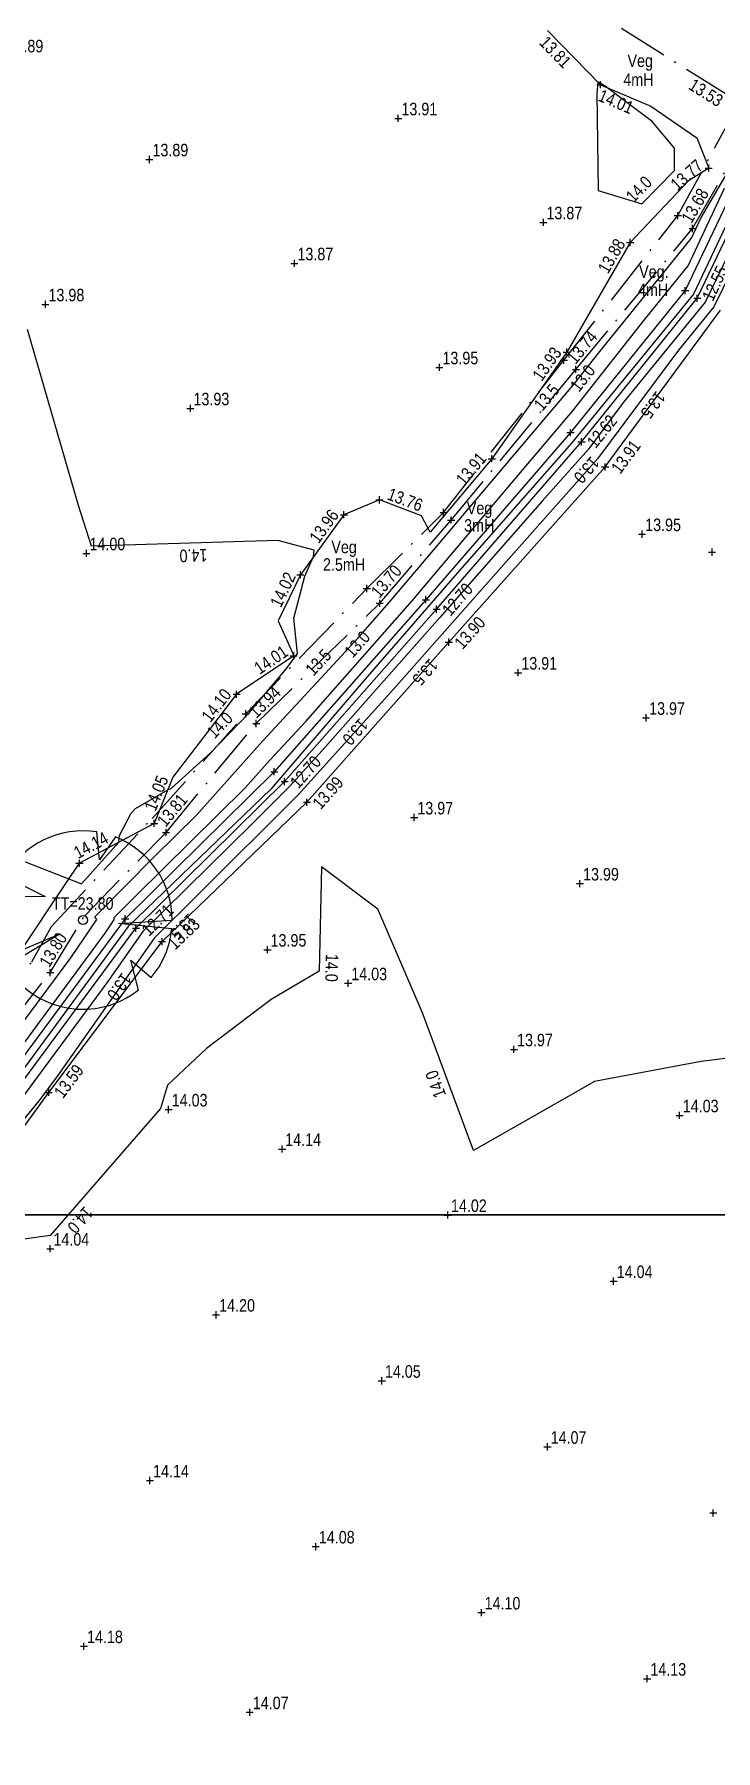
# Model space of a CAD drawing. Extents: x 452260 to 454003, y 451265 to 453203.
# Drawn here: x 453300.2 to 453338.4, y 452282.7 to 452378.9 of the extents above; entities that cross this region are included whole.
import ezdxf
from ezdxf.enums import TextEntityAlignment as Align

# ---------------------------------------------------------------- set-up
doc = ezdxf.new("R2010")
doc.units = 0
doc.header["$LTSCALE"] = 0.7
doc.header["$MEASUREMENT"] = 0
doc.header["$PDMODE"] = 2
doc.header["$PDSIZE"] = 0.2
doc.linetypes.add('Dash-Dot', pattern=[6, 4, -1, 0, -1])
doc.linetypes.add('DASHED', pattern=[5442.857143, 3628.571429, -1814.285714])
for name, color, linetype, lineweight in [('Border', 7, 'Continuous', 25), ('FFS_Tree Top Levels', 94, 'Continuous', 25), ('FPS_Bottom of Bank', 7, 'DASHED', 25), ('FPS_Contours-Minor', 184, 'Continuous', 25), ('FPS_Fence', 42, 'Dash-Dot', 25), ('FPS_Hedge', 86, 'Continuous', 25), ('FPS_Levels', 7, 'Continuous', 25), ('FPS_Spot Levels', 7, 'Continuous', 25), ('FPS_Text', 7, 'Continuous', 25), ('FPS_Tree Canopy', 3, 'Continuous', 25), ('FPS_Trees', 77, 'Continuous', 25), ('FPS_Vegetation', 3, 'Continuous', 25)]:
    doc.layers.add(name, color=color, linetype=linetype, lineweight=lineweight)
doc.styles.add('Default', font='ARIALN.TTF')

# ---------------------------------------------------------------- blocks, each defined once
blk = doc.blocks.new('Tree1R')
at = {"layer": 'FPS_Trees', "color": 77, "linetype": 'Continuous', "lineweight": 25}
for points in [[(0.363, 0.931, 0), (0.187, 0.673, 0), (0.157, 0.987, 0)], [(-0.873, 0.486, 0), (-0.424, 0.264, 0), (-0.967, 0.254, 0)], [(-0.904, -0.429, 0), (-0.257, -0.156, 0), (-0.857, -0.517, 0)], [(0.995, -0.101, 0), (0.398, -0.041, 0), (1, -0.001, 0)], [(0.622, -0.785, 0), (0.536, -0.452, 0), (0.765, -0.645, 0)]]:
    blk.add_polyline3d(points, dxfattribs=at)
at = {"layer": 'FPS_Trees', "color": 42, "linetype": 'Continuous', "lineweight": 25}
blk.add_circle((0, -0.001), 0.05, dxfattribs=at)
at = {"layer": 'FPS_Trees', "color": 77, "linetype": 'Continuous', "lineweight": 25}
for start, end in [(80.968, 150.872), (0, 68.758), (165.198, 205.304), (319.896, 354.273), (211.031, 308.435)]:
    blk.add_arc((0, -0.001), 1, start, end, dxfattribs=at)

msp = doc.modelspace()

# ---------------------------------------------------------------- linework, layer by layer
at = {"layer": 'Border'}
for points in [[(453025.886, 452726.867), (453564.511, 452726.867), (453564.511, 452312.76), (453025.886, 452312.76)], [(452893.52, 452312.76), (453432.146, 452312.76), (453432.146, 451898.652), (452893.52, 451898.652)]]:
    msp.add_lwpolyline(points, close=True, dxfattribs=at)
at = {"layer": 'FPS_Bottom of Bank'}
for points in [[(453292.549, 452312.397, 12.713), (453292.217, 452311.972, 12.713), (453291.159, 452310.62, 12.723), (453291.79, 452310.127, 12.723), (453292.847, 452311.479, 12.713), (453296.304, 452315.899, 12.712), (453305.869, 452328.834, 12.707), (453314.204, 452337.049, 12.704), (453322.724, 452346.712, 12.7), (453330.839, 452356.09, 12.62), (453337.334, 452364.136, 12.553), (453340.91, 452371.631, 12.5)], [(453340.187, 452371.976, 12.5), (453336.653, 452364.565, 12.553), (453330.225, 452356.603, 12.62), (453322.121, 452347.239, 12.7), (453313.623, 452337.599, 12.704), (453305.263, 452329.361, 12.707), (453295.667, 452316.383, 12.712), (453292.92, 452312.871, 12.713)], [(453230.094, 452345.838, 14.123), (453240.375, 452338.767, 14.317), (453245.341, 452333.277, 14.296), (453249.772, 452328.863, 14.152), (453253.241, 452327.918, 14.11), (453260.128, 452327.765, 14.261), (453265.853, 452326.822, 14.139), (453268.594, 452325.703, 14.31), (453277.156, 452320.23, 14.174), (453286.036, 452314.167, 14.291), (453289.336, 452311.867, 14.141), (453289.821, 452310.732, 14.069), (453290.274, 452310.032, 14.202), (453292.578, 452308.513, 14.204), (453293.224, 452308.949, 14.08), (453300.98, 452319.628, 13.588), (453307.334, 452328.079, 13.825), (453315.456, 452335.885, 13.985), (453323.408, 452344.862, 13.901), (453332.167, 452354.681, 13.915), (453338.63, 452363.46, 13.881)]]:
    msp.add_polyline3d(points, dxfattribs=at)
for p in [(453336.653, 452364.565, 12.553), (453337.334, 452364.136, 12.553), (453330.225, 452356.603, 12.62), (453330.839, 452356.09, 12.62), (453332.167, 452354.681, 13.915), (453322.121, 452347.239, 12.7), (453322.724, 452346.712, 12.7), (453323.408, 452344.862, 13.901), (453313.623, 452337.599, 12.704), (453314.204, 452337.049, 12.704), (453315.456, 452335.885, 13.985), (453305.263, 452329.361, 12.707), (453305.869, 452328.834, 12.707), (453307.334, 452328.079, 13.825), (453300.98, 452319.628, 13.588)]:
    msp.add_point(p, dxfattribs=at)
at = {"layer": 'FPS_Contours-Minor', "elevation": 14, "flags": 128}
msp.add_lwpolyline([(453331.761, 452376.245), (453331.693, 452375.606), (453331.772, 452370.175), (453334.221, 452369.422), (453336.057, 452371.295), (453336.063, 452372.551), (453334.811, 452374.049), (453332.27, 452375.945), (453331.899, 452376.184)], close=True, dxfattribs=at)
at = {"layer": 'FPS_Contours-Minor', "flags": 128}
for points, elevation in [([(453299.588, 452323.61), (453302.213, 452327.163), (453303.676, 452329.312), (453303.574, 452329.469), (453306.913, 452332.844), (453309.251, 452335.15), (453312.974, 452339.339), (453318.322, 452345.108), (453320.058, 452347.08), (453323.272, 452350.869), (453324.692, 452352.55), (453330.466, 452359.377), (453331.788, 452361.053), (453337.006, 452367.5), (453337.536, 452368.631), (453339.535, 452372.053)], 13.5), ([(453297.101, 452319.027), (453304.136, 452328.549), (453304.677, 452329.343), (453304.639, 452329.401), (453305.873, 452330.648), (453311.996, 452336.687), (453313.381, 452338.247), (453315.371, 452340.393), (453321.347, 452347.179), (453322.552, 452348.6), (453327.835, 452354.852), (453330.329, 452357.801), (453334.358, 452362.908), (453336.819, 452365.95), (453338.862, 452370.303)], 13), ([(453340.084, 452368.673), (453337.77, 452363.908), (453333.187, 452358.311), (453331.229, 452355.676), (453328.635, 452352.759), (453322.894, 452346.25), (453316.482, 452338.982), (453314.494, 452336.78), (453312.389, 452334.679), (453306.253, 452328.636), (453304.243, 452325.773), (453297.843, 452317.126)], 13), ([(453339.259, 452365.714), (453338.258, 452363.654), (453336.276, 452361.233), (453331.742, 452355.132), (453325.735, 452348.379), (453323.179, 452345.48), (453320.324, 452342.244), (453314.982, 452336.326), (453309.327, 452330.68), (453306.908, 452328.298), (453301.468, 452320.548), (453300.51, 452319.253), (453294.529, 452311.895)], 13.5), ([(453299.625, 452332.57), (453302.813, 452331.324), (453304.919, 452333.646), (453304.947, 452334.027), (453305.604, 452335.273), (453305.838, 452335.533), (453307.652, 452336.584), (453307.861, 452336.684), (453310.027, 452338.64), (453312.208, 452340.907), (453314.324, 452343.401), (453314.916, 452344.226), (453314.725, 452346.202), (453315.337, 452348.553), (453315.829, 452349.663), (453315.855, 452350.01), (453313.825, 452350.552), (453303.387, 452350.247), (453302.65, 452352.525), (453299.785, 452362.383)], 14), ([(453345.737, 452322.376), (453337.548, 452321.358), (453331.576, 452320.236), (453324.793, 452316.365), (453321.931, 452324.08), (453319.419, 452329.891), (453316.279, 452332.269), (453316.144, 452326.415), (453313.445, 452324.831), (453309.818, 452322.09), (453307.646, 452320.035), (453307.247, 452318.729), (453301.063, 452311.596), (453294.487, 452310.689)], 14)]:
    msp.add_lwpolyline(points, dxfattribs=dict(at, elevation=elevation))
at = {"layer": 'FPS_Fence'}
for points in [[(453339.095, 452375.481, 13.528), (453331.892, 452379.989, 13.568), (453323.472, 452384.625, 13.678), (453316.226, 452389.189, 13.535), (453307.563, 452393.915, 14.904), (453298.202, 452399.762, 13.647), (453290.338, 452404.523, 13.687), (453286.066, 452412.242, 13.628), (453281.479, 452415.062, 13.713), (453277.114, 452419.056, 13.732), (453270.849, 452428.067, 13.608), (453266.872, 452429.68, 13.727), (453263.913, 452432.177, 13.704), (453261.51, 452436.017, 13.586), (453256.078, 452442.429, 13.613), (453248.81, 452449.737, 13.444), (453244.954, 452454.852, 13.485), (453239.238, 452462.678, 13.599), (453235.049, 452466.875, 13.717), (453230.934, 452470.211, 13.949), (453225.472, 452480.25, 13.895)], [(453166.503, 452385.201, 0), (453179.156, 452378.397, 0), (453201.347, 452366.682, 0), (453212.382, 452360.831, 0), (453221.926, 452355.781, 0), (453234.074, 452349.421, 0), (453240.18, 452346.116, 0), (453248.052, 452339.641, 0), (453253.426, 452334.572, 0), (453259.61, 452333.458, 0), (453269.412, 452331.695, 0), (453276.595, 452327.238, 0), (453284.538, 452322.316, 0), (453292.039, 452317.643, 0), (453300.032, 452326.943, 0), (453301.136, 452328.932, 0), (453306.772, 452334.972, 0), (453312.023, 452340.845, 0), (453318.811, 452347.872, 0), (453323.113, 452352.129, 0), (453329.855, 452360.66, 0), (453336.242, 452368.766, 0), (453339.414, 452374.598, 0)], [(453248.321, 452337.604, 14.029), (453251.801, 452333.406, 13.993), (453259.328, 452331.984, 13.96), (453268.282, 452330.294, 13.958), (453270.343, 452329.658, 13.946), (453275.946, 452326.35, 13.897), (453283.866, 452321.322, 13.983), (453292.363, 452315.974, 13.97), (453293.556, 452316.788, 14.007), (453301.068, 452326.338, 13.798), (453302.98, 452329.507, 13.779), (453307.556, 452334.2, 13.809), (453312.613, 452340.304, 13.942), (453319.53, 452347.039, 13.705), (453323.536, 452351.704, 13.684), (453330.533, 452360.147, 13.744), (453337.071, 452368.044, 13.675), (453339.376, 452372.071, 13.743)]]:
    msp.add_polyline3d(points, dxfattribs=at)
for p in [(453336.242, 452368.766), (453337.071, 452368.044, 13.675), (453329.855, 452360.66), (453330.533, 452360.147, 13.744), (453323.113, 452352.129), (453323.536, 452351.704, 13.684), (453318.811, 452347.872), (453319.53, 452347.039, 13.705), (453312.023, 452340.845), (453312.613, 452340.304, 13.942), (453307.556, 452334.2, 13.809), (453301.068, 452326.338, 13.798)]:
    msp.add_point(p, dxfattribs=at)
at = {"layer": 'FPS_Hedge', "flags": 128}
msp.add_lwpolyline([(453340.247, 452370.969), (453337.123, 452364.372), (453330.283, 452356.014), (453323.876, 452348.731), (453318.82, 452342.924), (453313.425, 452336.616), (453305.429, 452328.917), (453295.591, 452315.547), (453294.013, 452313.48), (453293.105, 452312.696), (453292.154, 452313.008), (453281.767, 452320.139), (453272.279, 452326.638), (453268.229, 452328.819), (453264.112, 452329.872), (453261.772, 452330.087), (453252.149, 452331.307), (453250.839, 452331.802), (453246.158, 452336.166), (453241.962, 452340.998), (453228.205, 452348.971)], dxfattribs=at)
at = {"layer": 'FPS_Spot Levels'}
for p in [(453320.576, 452374.215, 13.907), (453306.622, 452371.916, 13.89), (453328.703, 452368.387, 13.867), (453314.748, 452366.089, 13.87), (453300.794, 452363.79, 13.985), (453322.875, 452360.261, 13.947), (453308.921, 452357.962, 13.932), (453334.237, 452350.912, 13.954), (453303.093, 452349.836, 14.004), (453338.161, 452349.906, 13.871), (453327.295, 452343.149, 13.911), (453334.458, 452340.617, 13.974), (453321.467, 452335.03, 13.967), (453330.756, 452331.328, 13.986), (453313.24, 452327.624, 13.952), (453317.764, 452325.74, 14.027), (453327.054, 452322.038, 13.967), (453307.7, 452318.664, 14.03), (453336.343, 452318.336, 14.035), (453314.062, 452316.451, 14.144), (453323.351, 452312.749, 14.021), (453301.07, 452310.864, 14.038), (453332.641, 452309.046, 14.039), (453310.36, 452307.162, 14.2), (453319.649, 452303.459, 14.052), (453328.938, 452299.757, 14.073), (453306.657, 452297.872, 14.138), (453338.228, 452296.055, 14.111), (453315.947, 452294.17, 14.083), (453325.236, 452290.468, 14.102), (453302.955, 452288.583, 14.183), (453334.526, 452286.765, 14.125), (453312.244, 452284.881, 14.072)]:
    msp.add_point(p, dxfattribs=at)
at = {"layer": 'FPS_Vegetation'}
for p, q in [((453328.935, 452379.147, 13.812), (453331.899, 452376.103, 14.009)), ((453331.899, 452376.103, 14.009), (453334.723, 452374.901, 13.939)), ((453334.723, 452374.901, 13.939), (453337.3, 452373.123, 13.833)), ((453337.3, 452373.123, 13.833), (453337.971, 452371.434, 13.773)), ((453337.971, 452371.434, 13.773), (453336.837, 452370.716, 13.894)), ((453336.837, 452370.716, 13.894), (453333.571, 452367.262, 13.885)), ((453333.571, 452367.262, 13.885), (453330.011, 452361.12, 13.932)), ((453330.011, 452361.12, 13.932), (453325.815, 452355.142, 13.907)), ((453325.815, 452355.142, 13.907), (453322.361, 452351.03, 13.758)), ((453319.512, 452352.836, 13.992), (453317.53, 452352.004, 13.96)), ((453321.875, 452351.942, 13.763), (453319.512, 452352.836, 13.992)), ((453317.53, 452352.004, 13.96), (453315.088, 452348.643, 14.018)), ((453322.361, 452351.03, 13.758), (453321.875, 452351.942, 13.763)), ((453315.088, 452348.643, 14.018), (453313.849, 452346.049, 14.054)), ((453313.849, 452346.049, 14.054), (453314.71, 452344.101, 14.013)), ((453314.71, 452344.101, 14.013), (453311.514, 452341.938, 14.1)), ((453311.514, 452341.938, 14.1), (453307.937, 452337.295, 14.047)), ((453307.937, 452337.295, 14.047), (453306.9, 452334.704, 13.876)), ((453306.9, 452334.704, 13.876), (453302.708, 452332.465, 14.139))]:
    msp.add_line(p, q, dxfattribs=at)
at = {"layer": 'FPS_Vegetation', "elevation": 14.068, "flags": 128}
msp.add_lwpolyline([(453297.662, 452324.922), (453301.209, 452330.249), (453302.708, 452332.465)], dxfattribs=at)
at = {"layer": 'FPS_Vegetation'}
for p in [(453331.899, 452376.103, 14.009), (453337.971, 452371.434, 13.773), (453333.571, 452367.262, 13.885), (453330.011, 452361.12, 13.932), (453325.815, 452355.142, 13.907), (453319.512, 452352.836, 13.992), (453317.53, 452352.004, 13.96), (453315.088, 452348.643, 14.018), (453314.71, 452344.101, 14.013), (453311.514, 452341.938, 14.1), (453306.9, 452334.704, 13.876), (453302.708, 452332.465, 14.139)]:
    msp.add_point(p, dxfattribs=at)

# ---------------------------------------------------------------- block references
at = {"layer": 'FPS_Tree Canopy', "xscale": 5, "yscale": 5, "zscale": 5}
msp.add_blockref('Tree1R', (453302.9, 452329.289, 13.888), dxfattribs=at)

# ---------------------------------------------------------------- texts
at = {"layer": 'FFS_Tree Top Levels', "style": 'Default'}
msp.add_text('TT=23.80', height=0.7, dxfattribs=at).set_placement((453301.158, 452329.861))
at = {"layer": 'FPS_Contours-Minor', "style": 'Default'}
for s, rotation, p in [('14.0', 45.56312, (453334.307, 452370.009, 14)), ('13.0', 51.73607, (453331.181, 452359.446, 13)), ('13.5', 49.7751, (453329.149, 452358.362, 13.5)), ('13.5', 233.38057, (453334.576, 452358.358, 13.5)), ('13.0', 228.3492, (453330.866, 452354.741, 13)), ('14.0', 181.67269, (453309.083, 452350.063, 14)), ('13.0', 48.63125, (453318.535, 452344.515, 13)), ('13.5', 47.16913, (453316.349, 452343.495, 13.5)), ('13.5', 228.5785, (453321.819, 452343.409, 13.5)), ('14.0', 46.09849, (453310.821, 452339.97, 14)), ('13.0', 228.5785, (453317.9, 452340.061, 13)), ('13.5', 224.5583, (453308.283, 452329.161, 13.5)), ('14.0', 268.67695, (453316.498, 452326.615, 14)), ('13.0', 234.93541, (453304.65, 452325.744, 13)), ('14.0', 110.35288, (453322.995, 452320.206, 14)), ('14.0', 229.07552, (453302.481, 452312.698, 14))]:
    msp.add_text(s, height=0.7, rotation=rotation, dxfattribs=at).set_placement(p, align=Align.CENTER)
at = {"layer": 'FPS_Levels', "style": 'Default'}
for s, rotation, p in [('13.81', 314.23348, (453328.932, 452378.9, 13.812)), ('14.01', 336.94003, (453331.991, 452375.873, 14.009)), ('12.55', 64.49898, (453337.568, 452364.219, 12.553)), ('12.62', 51.08934, (453331.085, 452356.116, 12.62)), ('12.70', 49.125, (453322.97, 452346.73, 12.7)), ('13.90', 48.26281, (453323.655, 452344.876, 13.901)), ('12.70', 48.60194, (453314.451, 452337.064, 12.704)), ('13.99', 48.46675, (453315.703, 452335.9, 13.985)), ('12.71', 44.58106, (453306.117, 452328.833, 12.707)), ('13.83', 43.8654, (453307.582, 452328.074, 13.825)), ('13.59', 53.0572, (453301.225, 452319.663, 13.588))]:
    msp.add_text(s, height=0.7, rotation=rotation, dxfattribs=at).set_placement(p, align=Align.TOP_LEFT)
msp.add_text('13.53', height=0.7, rotation=327.95803, dxfattribs=at).set_placement((453338.854, 452375.425, 13.528), align=Align.TOP_RIGHT)
for s, rotation, p in [('13.77', 41.39549, (453337.724, 452371.449, 13.773)), ('13.88', 59.90525, (453333.332, 452367.199, 13.885)), ('13.93', 54.93927, (453329.767, 452361.077, 13.932)), ('13.91', 49.96971, (453325.569, 452355.12, 13.907)), ('13.76', 339.28056, (453321.773, 452352.168, 13.763)), ('13.96', 53.99383, (453317.285, 452351.965, 13.96)), ('14.02', 64.47908, (453314.855, 452348.561, 14.018)), ('14.01', 34.092, (453314.467, 452344.148, 14.013)), ('14.10', 52.37952, (453311.269, 452341.906, 14.1)), ('14.05', 68.20265, (453307.709, 452337.198, 14.047)), ('14.14', 28.09478, (453304.396, 452333.643, 14.139))]:
    msp.add_text(s, height=0.7, rotation=rotation, dxfattribs=at).set_placement(p, align=Align.RIGHT)
for s, rotation, p in [('13.68', 60.22019, (453337.006, 452368.283, 13.675)), ('13.74', 50.37791, (453330.51, 452360.393, 13.744)), ('13.91', 53.64058, (453333.014, 452354.237, 13.915)), ('13.70', 49.34042, (453319.511, 452347.286, 13.705)), ('13.94', 44.23685, (453312.617, 452340.552, 13.942)), ('13.81', 50.3568, (453307.532, 452334.446, 13.809)), ('13.80', 58.89876, (453301.009, 452326.579, 13.798))]:
    msp.add_text(s, height=0.7, rotation=rotation, dxfattribs=at).set_placement(p)
at = {"layer": 'FPS_Spot Levels', "style": 'Default'}
for s, p in [('13.89', (453298.671, 452377.919, 13.891)), ('13.91', (453320.751, 452374.39, 13.907)), ('13.89', (453306.797, 452372.091, 13.89)), ('13.87', (453328.878, 452368.562, 13.867)), ('13.87', (453314.923, 452366.264, 13.87)), ('13.98', (453300.969, 452363.965, 13.985)), ('13.95', (453323.05, 452360.436, 13.947)), ('13.93', (453309.096, 452358.137, 13.932)), ('13.95', (453334.412, 452351.087, 13.954)), ('14.00', (453303.268, 452350.011, 14.004)), ('13.91', (453327.47, 452343.324, 13.911)), ('13.97', (453334.633, 452340.792, 13.974)), ('13.97', (453321.642, 452335.205, 13.967)), ('13.99', (453330.931, 452331.503, 13.986)), ('13.95', (453313.415, 452327.799, 13.952)), ('14.03', (453317.939, 452325.915, 14.027)), ('13.97', (453327.229, 452322.213, 13.967)), ('14.03', (453307.875, 452318.839, 14.03)), ('14.03', (453336.518, 452318.511, 14.035)), ('14.14', (453314.237, 452316.626, 14.144)), ('14.02', (453323.526, 452312.924, 14.021)), ('14.04', (453301.245, 452311.039, 14.038)), ('14.04', (453332.816, 452309.221, 14.039)), ('14.20', (453310.535, 452307.337, 14.2)), ('14.05', (453319.824, 452303.634, 14.052)), ('14.07', (453329.113, 452299.932, 14.073)), ('14.14', (453306.832, 452298.047, 14.138)), ('14.08', (453316.122, 452294.345, 14.083)), ('14.10', (453325.411, 452290.643, 14.102)), ('14.18', (453303.13, 452288.758, 14.183)), ('14.13', (453334.701, 452286.94, 14.125)), ('14.07', (453312.419, 452285.056, 14.072))]:
    msp.add_text(s, height=0.7, dxfattribs=at).set_placement(p)
at = {"layer": 'FPS_Text', "style": 'Default'}
for s, p in [('Veg', (453334.133, 452377.798, 14.046)), ('4mH', (453334.031, 452376.739, 14.046)), ('Veg', (453325.127, 452352.729, 13.842)), ('Veg', (453317.535, 452350.545, 13.842))]:
    msp.add_text(s, height=0.7, dxfattribs=at).set_placement(p, align=Align.TOP_CENTER)
for s, p in [('Veg.', (453334.898, 452365.274, 27.385)), ('4mH', (453334.856, 452364.259, 27.385)), ('3mH', (453325.111, 452351.056, 26.758)), ('2.5mH', (453317.534, 452348.864, 14.018))]:
    msp.add_text(s, height=0.7, dxfattribs=at).set_placement(p, align=Align.CENTER)

doc.saveas('drawing.dxf')
